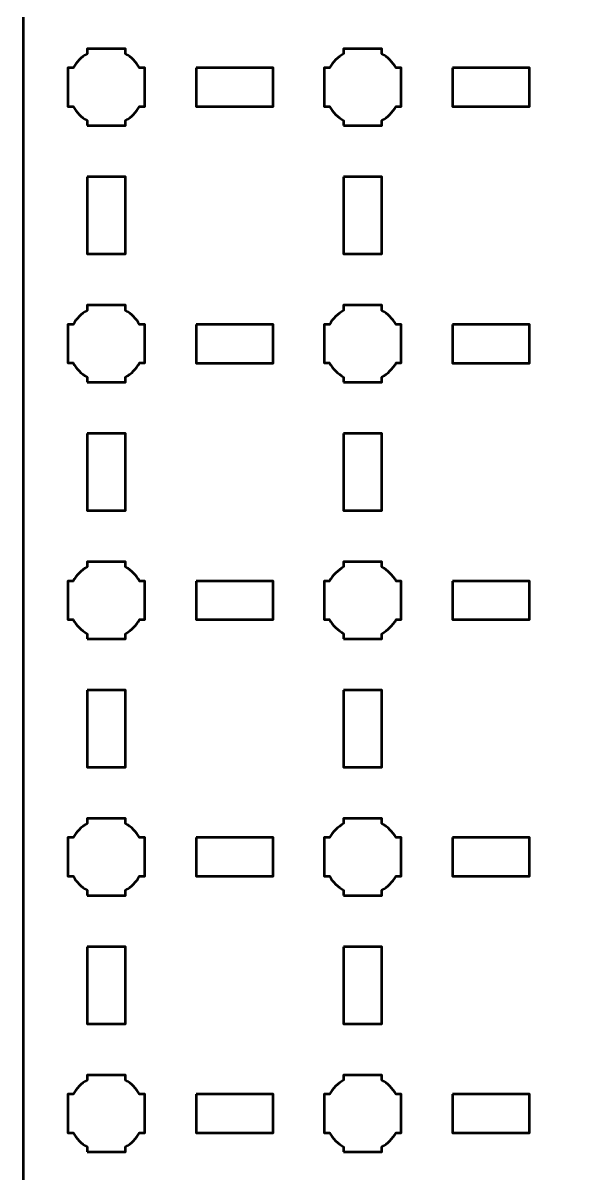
# Model space of a CAD drawing. Header units: centimetres. Extents: x -17.7 to 17.7, y -17.7 to 17.7.
# Drawn here: x -17.65 to -13.39, y -9.47 to -0.5 of the extents above; entities that cross this region are included whole.
import ezdxf

# ---------------------------------------------------------------- set-up
doc = ezdxf.new("R2010")
doc.units = ezdxf.units.CM
doc.header["$MEASUREMENT"] = 0
doc.layers.add('Layer 1', color=7, linetype='Continuous')

msp = doc.modelspace()

# ---------------------------------------------------------------- linework, layer by layer
at = {"layer": 'Layer 1', "lineweight": 53}
for points, knots in [([(-17.14996, 17.65006), (-17.14996, 17.65006), (17.14996, 17.65006), (17.14996, 17.65006), (17.14996, 17.65006), (17.42692, 17.65006), (17.65006, 17.42696), (17.65006, 17.14996), (17.65006, 17.14996), (17.65006, 17.14996), (17.65006, -17.14995), (17.65006, -17.14995), (17.65006, -17.14995), (17.65006, -17.42692), (17.42692, -17.65005), (17.14996, -17.65005), (17.14996, -17.65005), (17.14996, -17.65005), (-17.14996, -17.65005), (-17.14996, -17.65005), (-17.14996, -17.65005), (-17.42696, -17.65005), (-17.65005, -17.42692), (-17.65005, -17.14995), (-17.65005, -17.14995), (-17.65005, -17.14995), (-17.65005, 17.14996), (-17.65005, 17.14996), (-17.65005, 17.14996), (-17.65005, 17.42696), (-17.42696, 17.65006), (-17.14996, 17.65006)], [0, 0, 0, 0, 0.125, 0.125, 0.125, 0.125, 0.25, 0.25, 0.25, 0.25, 0.375, 0.375, 0.375, 0.375, 0.5, 0.5, 0.5, 0.5, 0.625, 0.625, 0.625, 0.625, 0.75, 0.75, 0.75, 0.75, 0.875, 0.875, 0.875, 0.875, 1, 1, 1, 1]), ([(-17.14996, -1.29989), (-17.14996, -1.29989), (-17.14996, -1.25978), (-17.14996, -1.25978), (-17.14996, -1.25978), (-17.19557, -1.23346), (-17.23349, -1.19543), (-17.25981, -1.14996), (-17.25981, -1.14996), (-17.25981, -1.14996), (-17.30003, -1.14996), (-17.30003, -1.14996), (-17.30003, -1.14996), (-17.30003, -1.14996), (-17.30003, -0.99989), (-17.30003, -0.99989), (-17.30003, -0.99989), (-17.30003, -0.99989), (-17.30003, -0.84996), (-17.30003, -0.84996), (-17.30003, -0.84996), (-17.30003, -0.84996), (-17.25981, -0.84996), (-17.25981, -0.84996), (-17.25981, -0.84996), (-17.23349, -0.80434), (-17.19557, -0.76646), (-17.14996, -0.74014), (-17.14996, -0.74014), (-17.14996, -0.74014), (-17.14996, -0.69989), (-17.14996, -0.69989), (-17.14996, -0.69989), (-17.14996, -0.69989), (-17.00003, -0.69989), (-17.00003, -0.69989), (-17.00003, -0.69989), (-17.00003, -0.69989), (-16.84995, -0.69989), (-16.84995, -0.69989), (-16.84995, -0.69989), (-16.84995, -0.69989), (-16.84995, -0.74014), (-16.84995, -0.74014), (-16.84995, -0.74014), (-16.80448, -0.76646), (-16.76645, -0.80434), (-16.74013, -0.84996), (-16.74013, -0.84996), (-16.74013, -0.84996), (-16.70002, -0.84996), (-16.70002, -0.84996), (-16.70002, -0.84996), (-16.70002, -0.84996), (-16.70002, -0.99989), (-16.70002, -0.99989), (-16.70002, -0.99989), (-16.70002, -0.99989), (-16.70002, -1.14996), (-16.70002, -1.14996), (-16.70002, -1.14996), (-16.70002, -1.14996), (-16.74013, -1.14996), (-16.74013, -1.14996), (-16.74013, -1.14996), (-16.76645, -1.19543), (-16.80448, -1.23346), (-16.84995, -1.25978), (-16.84995, -1.25978), (-16.84995, -1.25978), (-16.84995, -1.29989), (-16.84995, -1.29989), (-16.84995, -1.29989), (-16.84995, -1.29989), (-17.00003, -1.29989), (-17.00003, -1.29989), (-17.00003, -1.29989), (-17.00003, -1.29989), (-17.14996, -1.29989), (-17.14996, -1.29989)], [0, 0, 0, 0, 0.05, 0.05, 0.05, 0.05, 0.1, 0.1, 0.1, 0.1, 0.15, 0.15, 0.15, 0.15, 0.2, 0.2, 0.2, 0.2, 0.25, 0.25, 0.25, 0.25, 0.3, 0.3, 0.3, 0.3, 0.35, 0.35, 0.35, 0.35, 0.4, 0.4, 0.4, 0.4, 0.45, 0.45, 0.45, 0.45, 0.5, 0.5, 0.5, 0.5, 0.55, 0.55, 0.55, 0.55, 0.6, 0.6, 0.6, 0.6, 0.65, 0.65, 0.65, 0.65, 0.7, 0.7, 0.7, 0.7, 0.75, 0.75, 0.75, 0.75, 0.8, 0.8, 0.8, 0.8, 0.85, 0.85, 0.85, 0.85, 0.9, 0.9, 0.9, 0.9, 0.95, 0.95, 0.95, 0.95, 1, 1, 1, 1]), ([(-15.15002, -1.29989), (-15.15002, -1.29989), (-15.15002, -1.25978), (-15.15002, -1.25978), (-15.15002, -1.25978), (-15.1955, -1.23346), (-15.23353, -1.19543), (-15.25984, -1.14996), (-15.25984, -1.14996), (-15.25984, -1.14996), (-15.29995, -1.14996), (-15.29995, -1.14996), (-15.29995, -1.14996), (-15.29995, -1.14996), (-15.29995, -0.99989), (-15.29995, -0.99989), (-15.29995, -0.99989), (-15.29995, -0.99989), (-15.29995, -0.84996), (-15.29995, -0.84996), (-15.29995, -0.84996), (-15.29995, -0.84996), (-15.25984, -0.84996), (-15.25984, -0.84996), (-15.25984, -0.84996), (-15.23353, -0.80434), (-15.1955, -0.76646), (-15.15002, -0.74014), (-15.15002, -0.74014), (-15.15002, -0.74014), (-15.15002, -0.69989), (-15.15002, -0.69989), (-15.15002, -0.69989), (-15.15002, -0.69989), (-14.99995, -0.69989), (-14.99995, -0.69989), (-14.99995, -0.69989), (-14.99995, -0.69989), (-14.85002, -0.69989), (-14.85002, -0.69989), (-14.85002, -0.69989), (-14.85002, -0.69989), (-14.85002, -0.74014), (-14.85002, -0.74014), (-14.85002, -0.74014), (-14.80455, -0.76646), (-14.76652, -0.80434), (-14.7402, -0.84996), (-14.7402, -0.84996), (-14.7402, -0.84996), (-14.69995, -0.84996), (-14.69995, -0.84996), (-14.69995, -0.84996), (-14.69995, -0.84996), (-14.69995, -0.99989), (-14.69995, -0.99989), (-14.69995, -0.99989), (-14.69995, -0.99989), (-14.69995, -1.14996), (-14.69995, -1.14996), (-14.69995, -1.14996), (-14.69995, -1.14996), (-14.7402, -1.14996), (-14.7402, -1.14996), (-14.7402, -1.14996), (-14.76652, -1.19543), (-14.80455, -1.23346), (-14.85002, -1.25978), (-14.85002, -1.25978), (-14.85002, -1.25978), (-14.85002, -1.29989), (-14.85002, -1.29989), (-14.85002, -1.29989), (-14.85002, -1.29989), (-14.99995, -1.29989), (-14.99995, -1.29989), (-14.99995, -1.29989), (-14.99995, -1.29989), (-15.15002, -1.29989), (-15.15002, -1.29989)], [0, 0, 0, 0, 0.05, 0.05, 0.05, 0.05, 0.1, 0.1, 0.1, 0.1, 0.15, 0.15, 0.15, 0.15, 0.2, 0.2, 0.2, 0.2, 0.25, 0.25, 0.25, 0.25, 0.3, 0.3, 0.3, 0.3, 0.35, 0.35, 0.35, 0.35, 0.4, 0.4, 0.4, 0.4, 0.45, 0.45, 0.45, 0.45, 0.5, 0.5, 0.5, 0.5, 0.55, 0.55, 0.55, 0.55, 0.6, 0.6, 0.6, 0.6, 0.65, 0.65, 0.65, 0.65, 0.7, 0.7, 0.7, 0.7, 0.75, 0.75, 0.75, 0.75, 0.8, 0.8, 0.8, 0.8, 0.85, 0.85, 0.85, 0.85, 0.9, 0.9, 0.9, 0.9, 0.95, 0.95, 0.95, 0.95, 1, 1, 1, 1]), ([(-16.30001, -0.84996), (-16.30001, -0.84996), (-15.7, -0.84996), (-15.7, -0.84996), (-15.7, -0.84996), (-15.7, -0.84996), (-15.7, -1.14996), (-15.7, -1.14996), (-15.7, -1.14996), (-15.7, -1.14996), (-16.30001, -1.14996), (-16.30001, -1.14996), (-16.30001, -1.14996), (-16.30001, -1.14996), (-16.30001, -0.84996), (-16.30001, -0.84996)], [0, 0, 0, 0, 0.25, 0.25, 0.25, 0.25, 0.5, 0.5, 0.5, 0.5, 0.75, 0.75, 0.75, 0.75, 1, 1, 1, 1]), ([(-14.30004, -0.84996), (-14.30004, -0.84996), (-13.70004, -0.84996), (-13.70004, -0.84996), (-13.70004, -0.84996), (-13.70004, -0.84996), (-13.70004, -1.14996), (-13.70004, -1.14996), (-13.70004, -1.14996), (-13.70004, -1.14996), (-14.30004, -1.14996), (-14.30004, -1.14996), (-14.30004, -1.14996), (-14.30004, -1.14996), (-14.30004, -0.84996), (-14.30004, -0.84996)], [0, 0, 0, 0, 0.25, 0.25, 0.25, 0.25, 0.5, 0.5, 0.5, 0.5, 0.75, 0.75, 0.75, 0.75, 1, 1, 1, 1]), ([(-17.14996, -1.69994), (-17.14996, -1.69994), (-16.84995, -1.69994), (-16.84995, -1.69994), (-16.84995, -1.69994), (-16.84995, -1.69994), (-16.84995, -2.29995), (-16.84995, -2.29995), (-16.84995, -2.29995), (-16.84995, -2.29995), (-17.14996, -2.29995), (-17.14996, -2.29995), (-17.14996, -2.29995), (-17.14996, -2.29995), (-17.14996, -1.69994), (-17.14996, -1.69994)], [0, 0, 0, 0, 0.25, 0.25, 0.25, 0.25, 0.5, 0.5, 0.5, 0.5, 0.75, 0.75, 0.75, 0.75, 1, 1, 1, 1]), ([(-15.15002, -1.69994), (-15.15002, -1.69994), (-14.85002, -1.69994), (-14.85002, -1.69994), (-14.85002, -1.69994), (-14.85002, -1.69994), (-14.85002, -2.29995), (-14.85002, -2.29995), (-14.85002, -2.29995), (-14.85002, -2.29995), (-15.15002, -2.29995), (-15.15002, -2.29995), (-15.15002, -2.29995), (-15.15002, -2.29995), (-15.15002, -1.69994), (-15.15002, -1.69994)], [0, 0, 0, 0, 0.25, 0.25, 0.25, 0.25, 0.5, 0.5, 0.5, 0.5, 0.75, 0.75, 0.75, 0.75, 1, 1, 1, 1]), ([(-17.14996, -3.29996), (-17.14996, -3.29996), (-17.14996, -3.25975), (-17.14996, -3.25975), (-17.14996, -3.25975), (-17.19557, -3.23343), (-17.23349, -3.19551), (-17.25981, -3.14989), (-17.25981, -3.14989), (-17.25981, -3.14989), (-17.30003, -3.14989), (-17.30003, -3.14989), (-17.30003, -3.14989), (-17.30003, -3.14989), (-17.30003, -2.99996), (-17.30003, -2.99996), (-17.30003, -2.99996), (-17.30003, -2.99996), (-17.30003, -2.84989), (-17.30003, -2.84989), (-17.30003, -2.84989), (-17.30003, -2.84989), (-17.25981, -2.84989), (-17.25981, -2.84989), (-17.25981, -2.84989), (-17.23349, -2.80442), (-17.19557, -2.76639), (-17.14996, -2.74007), (-17.14996, -2.74007), (-17.14996, -2.74007), (-17.14996, -2.69996), (-17.14996, -2.69996), (-17.14996, -2.69996), (-17.14996, -2.69996), (-17.00003, -2.69996), (-17.00003, -2.69996), (-17.00003, -2.69996), (-17.00003, -2.69996), (-16.84995, -2.69996), (-16.84995, -2.69996), (-16.84995, -2.69996), (-16.84995, -2.69996), (-16.84995, -2.74007), (-16.84995, -2.74007), (-16.84995, -2.74007), (-16.80448, -2.76639), (-16.76645, -2.80442), (-16.74013, -2.84989), (-16.74013, -2.84989), (-16.74013, -2.84989), (-16.70002, -2.84989), (-16.70002, -2.84989), (-16.70002, -2.84989), (-16.70002, -2.84989), (-16.70002, -2.99996), (-16.70002, -2.99996), (-16.70002, -2.99996), (-16.70002, -2.99996), (-16.70002, -3.14989), (-16.70002, -3.14989), (-16.70002, -3.14989), (-16.70002, -3.14989), (-16.74013, -3.14989), (-16.74013, -3.14989), (-16.74013, -3.14989), (-16.76645, -3.19551), (-16.80448, -3.23343), (-16.84995, -3.25975), (-16.84995, -3.25975), (-16.84995, -3.25975), (-16.84995, -3.29996), (-16.84995, -3.29996), (-16.84995, -3.29996), (-16.84995, -3.29996), (-17.00003, -3.29996), (-17.00003, -3.29996), (-17.00003, -3.29996), (-17.00003, -3.29996), (-17.14996, -3.29996), (-17.14996, -3.29996)], [0, 0, 0, 0, 0.05, 0.05, 0.05, 0.05, 0.1, 0.1, 0.1, 0.1, 0.15, 0.15, 0.15, 0.15, 0.2, 0.2, 0.2, 0.2, 0.25, 0.25, 0.25, 0.25, 0.3, 0.3, 0.3, 0.3, 0.35, 0.35, 0.35, 0.35, 0.4, 0.4, 0.4, 0.4, 0.45, 0.45, 0.45, 0.45, 0.5, 0.5, 0.5, 0.5, 0.55, 0.55, 0.55, 0.55, 0.6, 0.6, 0.6, 0.6, 0.65, 0.65, 0.65, 0.65, 0.7, 0.7, 0.7, 0.7, 0.75, 0.75, 0.75, 0.75, 0.8, 0.8, 0.8, 0.8, 0.85, 0.85, 0.85, 0.85, 0.9, 0.9, 0.9, 0.9, 0.95, 0.95, 0.95, 0.95, 1, 1, 1, 1]), ([(-15.15002, -3.29996), (-15.15002, -3.29996), (-15.15002, -3.25975), (-15.15002, -3.25975), (-15.15002, -3.25975), (-15.1955, -3.23343), (-15.23353, -3.19551), (-15.25984, -3.14989), (-15.25984, -3.14989), (-15.25984, -3.14989), (-15.29995, -3.14989), (-15.29995, -3.14989), (-15.29995, -3.14989), (-15.29995, -3.14989), (-15.29995, -2.99996), (-15.29995, -2.99996), (-15.29995, -2.99996), (-15.29995, -2.99996), (-15.29995, -2.84989), (-15.29995, -2.84989), (-15.29995, -2.84989), (-15.29995, -2.84989), (-15.25984, -2.84989), (-15.25984, -2.84989), (-15.25984, -2.84989), (-15.23353, -2.80442), (-15.1955, -2.76639), (-15.15002, -2.74007), (-15.15002, -2.74007), (-15.15002, -2.74007), (-15.15002, -2.69996), (-15.15002, -2.69996), (-15.15002, -2.69996), (-15.15002, -2.69996), (-14.99995, -2.69996), (-14.99995, -2.69996), (-14.99995, -2.69996), (-14.99995, -2.69996), (-14.85002, -2.69996), (-14.85002, -2.69996), (-14.85002, -2.69996), (-14.85002, -2.69996), (-14.85002, -2.74007), (-14.85002, -2.74007), (-14.85002, -2.74007), (-14.80455, -2.76639), (-14.76652, -2.80442), (-14.7402, -2.84989), (-14.7402, -2.84989), (-14.7402, -2.84989), (-14.69995, -2.84989), (-14.69995, -2.84989), (-14.69995, -2.84989), (-14.69995, -2.84989), (-14.69995, -2.99996), (-14.69995, -2.99996), (-14.69995, -2.99996), (-14.69995, -2.99996), (-14.69995, -3.14989), (-14.69995, -3.14989), (-14.69995, -3.14989), (-14.69995, -3.14989), (-14.7402, -3.14989), (-14.7402, -3.14989), (-14.7402, -3.14989), (-14.76652, -3.19551), (-14.80455, -3.23343), (-14.85002, -3.25975), (-14.85002, -3.25975), (-14.85002, -3.25975), (-14.85002, -3.29996), (-14.85002, -3.29996), (-14.85002, -3.29996), (-14.85002, -3.29996), (-14.99995, -3.29996), (-14.99995, -3.29996), (-14.99995, -3.29996), (-14.99995, -3.29996), (-15.15002, -3.29996), (-15.15002, -3.29996)], [0, 0, 0, 0, 0.05, 0.05, 0.05, 0.05, 0.1, 0.1, 0.1, 0.1, 0.15, 0.15, 0.15, 0.15, 0.2, 0.2, 0.2, 0.2, 0.25, 0.25, 0.25, 0.25, 0.3, 0.3, 0.3, 0.3, 0.35, 0.35, 0.35, 0.35, 0.4, 0.4, 0.4, 0.4, 0.45, 0.45, 0.45, 0.45, 0.5, 0.5, 0.5, 0.5, 0.55, 0.55, 0.55, 0.55, 0.6, 0.6, 0.6, 0.6, 0.65, 0.65, 0.65, 0.65, 0.7, 0.7, 0.7, 0.7, 0.75, 0.75, 0.75, 0.75, 0.8, 0.8, 0.8, 0.8, 0.85, 0.85, 0.85, 0.85, 0.9, 0.9, 0.9, 0.9, 0.95, 0.95, 0.95, 0.95, 1, 1, 1, 1]), ([(-16.30001, -2.85003), (-16.30001, -2.85003), (-15.7, -2.85003), (-15.7, -2.85003), (-15.7, -2.85003), (-15.7, -2.85003), (-15.7, -3.15003), (-15.7, -3.15003), (-15.7, -3.15003), (-15.7, -3.15003), (-16.30001, -3.15003), (-16.30001, -3.15003), (-16.30001, -3.15003), (-16.30001, -3.15003), (-16.30001, -2.85003), (-16.30001, -2.85003)], [0, 0, 0, 0, 0.25, 0.25, 0.25, 0.25, 0.5, 0.5, 0.5, 0.5, 0.75, 0.75, 0.75, 0.75, 1, 1, 1, 1]), ([(-14.30004, -2.85003), (-14.30004, -2.85003), (-13.70004, -2.85003), (-13.70004, -2.85003), (-13.70004, -2.85003), (-13.70004, -2.85003), (-13.70004, -3.15003), (-13.70004, -3.15003), (-13.70004, -3.15003), (-13.70004, -3.15003), (-14.30004, -3.15003), (-14.30004, -3.15003), (-14.30004, -3.15003), (-14.30004, -3.15003), (-14.30004, -2.85003), (-14.30004, -2.85003)], [0, 0, 0, 0, 0.25, 0.25, 0.25, 0.25, 0.5, 0.5, 0.5, 0.5, 0.75, 0.75, 0.75, 0.75, 1, 1, 1, 1]), ([(-17.14996, -3.70001), (-17.14996, -3.70001), (-16.84995, -3.70001), (-16.84995, -3.70001), (-16.84995, -3.70001), (-16.84995, -3.70001), (-16.84995, -4.30002), (-16.84995, -4.30002), (-16.84995, -4.30002), (-16.84995, -4.30002), (-17.14996, -4.30002), (-17.14996, -4.30002), (-17.14996, -4.30002), (-17.14996, -4.30002), (-17.14996, -3.70001), (-17.14996, -3.70001)], [0, 0, 0, 0, 0.25, 0.25, 0.25, 0.25, 0.5, 0.5, 0.5, 0.5, 0.75, 0.75, 0.75, 0.75, 1, 1, 1, 1]), ([(-15.15002, -3.70001), (-15.15002, -3.70001), (-14.85002, -3.70001), (-14.85002, -3.70001), (-14.85002, -3.70001), (-14.85002, -3.70001), (-14.85002, -4.30002), (-14.85002, -4.30002), (-14.85002, -4.30002), (-14.85002, -4.30002), (-15.15002, -4.30002), (-15.15002, -4.30002), (-15.15002, -4.30002), (-15.15002, -4.30002), (-15.15002, -3.70001), (-15.15002, -3.70001)], [0, 0, 0, 0, 0.25, 0.25, 0.25, 0.25, 0.5, 0.5, 0.5, 0.5, 0.75, 0.75, 0.75, 0.75, 1, 1, 1, 1]), ([(-17.14996, -5.29993), (-17.14996, -5.29993), (-17.14996, -5.25982), (-17.14996, -5.25982), (-17.14996, -5.25982), (-17.19557, -5.2335), (-17.23349, -5.19547), (-17.25981, -5.15), (-17.25981, -5.15), (-17.25981, -5.15), (-17.30003, -5.15), (-17.30003, -5.15), (-17.30003, -5.15), (-17.30003, -5.15), (-17.30003, -4.99993), (-17.30003, -4.99993), (-17.30003, -4.99993), (-17.30003, -4.99993), (-17.30003, -4.85), (-17.30003, -4.85), (-17.30003, -4.85), (-17.30003, -4.85), (-17.25981, -4.85), (-17.25981, -4.85), (-17.25981, -4.85), (-17.23349, -4.80439), (-17.19557, -4.7665), (-17.14996, -4.74004), (-17.14996, -4.74004), (-17.14996, -4.74004), (-17.14996, -4.69993), (-17.14996, -4.69993), (-17.14996, -4.69993), (-17.14996, -4.69993), (-17.00003, -4.69993), (-17.00003, -4.69993), (-17.00003, -4.69993), (-17.00003, -4.69993), (-16.84995, -4.69993), (-16.84995, -4.69993), (-16.84995, -4.69993), (-16.84995, -4.69993), (-16.84995, -4.74004), (-16.84995, -4.74004), (-16.84995, -4.74004), (-16.80448, -4.7665), (-16.76645, -4.80439), (-16.74013, -4.85), (-16.74013, -4.85), (-16.74013, -4.85), (-16.70002, -4.85), (-16.70002, -4.85), (-16.70002, -4.85), (-16.70002, -4.85), (-16.70002, -4.99993), (-16.70002, -4.99993), (-16.70002, -4.99993), (-16.70002, -4.99993), (-16.70002, -5.15), (-16.70002, -5.15), (-16.70002, -5.15), (-16.70002, -5.15), (-16.74013, -5.15), (-16.74013, -5.15), (-16.74013, -5.15), (-16.76645, -5.19547), (-16.80448, -5.2335), (-16.84995, -5.25982), (-16.84995, -5.25982), (-16.84995, -5.25982), (-16.84995, -5.29993), (-16.84995, -5.29993), (-16.84995, -5.29993), (-16.84995, -5.29993), (-17.00003, -5.29993), (-17.00003, -5.29993), (-17.00003, -5.29993), (-17.00003, -5.29993), (-17.14996, -5.29993), (-17.14996, -5.29993)], [0, 0, 0, 0, 0.05, 0.05, 0.05, 0.05, 0.1, 0.1, 0.1, 0.1, 0.15, 0.15, 0.15, 0.15, 0.2, 0.2, 0.2, 0.2, 0.25, 0.25, 0.25, 0.25, 0.3, 0.3, 0.3, 0.3, 0.35, 0.35, 0.35, 0.35, 0.4, 0.4, 0.4, 0.4, 0.45, 0.45, 0.45, 0.45, 0.5, 0.5, 0.5, 0.5, 0.55, 0.55, 0.55, 0.55, 0.6, 0.6, 0.6, 0.6, 0.65, 0.65, 0.65, 0.65, 0.7, 0.7, 0.7, 0.7, 0.75, 0.75, 0.75, 0.75, 0.8, 0.8, 0.8, 0.8, 0.85, 0.85, 0.85, 0.85, 0.9, 0.9, 0.9, 0.9, 0.95, 0.95, 0.95, 0.95, 1, 1, 1, 1]), ([(-15.15002, -5.29993), (-15.15002, -5.29993), (-15.15002, -5.25982), (-15.15002, -5.25982), (-15.15002, -5.25982), (-15.1955, -5.2335), (-15.23353, -5.19547), (-15.25984, -5.15), (-15.25984, -5.15), (-15.25984, -5.15), (-15.29995, -5.15), (-15.29995, -5.15), (-15.29995, -5.15), (-15.29995, -5.15), (-15.29995, -4.99993), (-15.29995, -4.99993), (-15.29995, -4.99993), (-15.29995, -4.99993), (-15.29995, -4.85), (-15.29995, -4.85), (-15.29995, -4.85), (-15.29995, -4.85), (-15.25984, -4.85), (-15.25984, -4.85), (-15.25984, -4.85), (-15.23353, -4.80439), (-15.1955, -4.7665), (-15.15002, -4.74004), (-15.15002, -4.74004), (-15.15002, -4.74004), (-15.15002, -4.69993), (-15.15002, -4.69993), (-15.15002, -4.69993), (-15.15002, -4.69993), (-14.99995, -4.69993), (-14.99995, -4.69993), (-14.99995, -4.69993), (-14.99995, -4.69993), (-14.85002, -4.69993), (-14.85002, -4.69993), (-14.85002, -4.69993), (-14.85002, -4.69993), (-14.85002, -4.74004), (-14.85002, -4.74004), (-14.85002, -4.74004), (-14.80455, -4.7665), (-14.76652, -4.80439), (-14.7402, -4.85), (-14.7402, -4.85), (-14.7402, -4.85), (-14.69995, -4.85), (-14.69995, -4.85), (-14.69995, -4.85), (-14.69995, -4.85), (-14.69995, -4.99993), (-14.69995, -4.99993), (-14.69995, -4.99993), (-14.69995, -4.99993), (-14.69995, -5.15), (-14.69995, -5.15), (-14.69995, -5.15), (-14.69995, -5.15), (-14.7402, -5.15), (-14.7402, -5.15), (-14.7402, -5.15), (-14.76652, -5.19547), (-14.80455, -5.2335), (-14.85002, -5.25982), (-14.85002, -5.25982), (-14.85002, -5.25982), (-14.85002, -5.29993), (-14.85002, -5.29993), (-14.85002, -5.29993), (-14.85002, -5.29993), (-14.99995, -5.29993), (-14.99995, -5.29993), (-14.99995, -5.29993), (-14.99995, -5.29993), (-15.15002, -5.29993), (-15.15002, -5.29993)], [0, 0, 0, 0, 0.05, 0.05, 0.05, 0.05, 0.1, 0.1, 0.1, 0.1, 0.15, 0.15, 0.15, 0.15, 0.2, 0.2, 0.2, 0.2, 0.25, 0.25, 0.25, 0.25, 0.3, 0.3, 0.3, 0.3, 0.35, 0.35, 0.35, 0.35, 0.4, 0.4, 0.4, 0.4, 0.45, 0.45, 0.45, 0.45, 0.5, 0.5, 0.5, 0.5, 0.55, 0.55, 0.55, 0.55, 0.6, 0.6, 0.6, 0.6, 0.65, 0.65, 0.65, 0.65, 0.7, 0.7, 0.7, 0.7, 0.75, 0.75, 0.75, 0.75, 0.8, 0.8, 0.8, 0.8, 0.85, 0.85, 0.85, 0.85, 0.9, 0.9, 0.9, 0.9, 0.95, 0.95, 0.95, 0.95, 1, 1, 1, 1]), ([(-16.30001, -4.85), (-16.30001, -4.85), (-15.7, -4.85), (-15.7, -4.85), (-15.7, -4.85), (-15.7, -4.85), (-15.7, -5.15), (-15.7, -5.15), (-15.7, -5.15), (-15.7, -5.15), (-16.30001, -5.15), (-16.30001, -5.15), (-16.30001, -5.15), (-16.30001, -5.15), (-16.30001, -4.85), (-16.30001, -4.85)], [0, 0, 0, 0, 0.25, 0.25, 0.25, 0.25, 0.5, 0.5, 0.5, 0.5, 0.75, 0.75, 0.75, 0.75, 1, 1, 1, 1]), ([(-14.30004, -4.85), (-14.30004, -4.85), (-13.70004, -4.85), (-13.70004, -4.85), (-13.70004, -4.85), (-13.70004, -4.85), (-13.70004, -5.15), (-13.70004, -5.15), (-13.70004, -5.15), (-13.70004, -5.15), (-14.30004, -5.15), (-14.30004, -5.15), (-14.30004, -5.15), (-14.30004, -5.15), (-14.30004, -4.85), (-14.30004, -4.85)], [0, 0, 0, 0, 0.25, 0.25, 0.25, 0.25, 0.5, 0.5, 0.5, 0.5, 0.75, 0.75, 0.75, 0.75, 1, 1, 1, 1]), ([(-17.14996, -5.69998), (-17.14996, -5.69998), (-16.84995, -5.69998), (-16.84995, -5.69998), (-16.84995, -5.69998), (-16.84995, -5.69998), (-16.84995, -6.29999), (-16.84995, -6.29999), (-16.84995, -6.29999), (-16.84995, -6.29999), (-17.14996, -6.29999), (-17.14996, -6.29999), (-17.14996, -6.29999), (-17.14996, -6.29999), (-17.14996, -5.69998), (-17.14996, -5.69998)], [0, 0, 0, 0, 0.25, 0.25, 0.25, 0.25, 0.5, 0.5, 0.5, 0.5, 0.75, 0.75, 0.75, 0.75, 1, 1, 1, 1]), ([(-15.15002, -5.69998), (-15.15002, -5.69998), (-14.85002, -5.69998), (-14.85002, -5.69998), (-14.85002, -5.69998), (-14.85002, -5.69998), (-14.85002, -6.29999), (-14.85002, -6.29999), (-14.85002, -6.29999), (-14.85002, -6.29999), (-15.15002, -6.29999), (-15.15002, -6.29999), (-15.15002, -6.29999), (-15.15002, -6.29999), (-15.15002, -5.69998), (-15.15002, -5.69998)], [0, 0, 0, 0, 0.25, 0.25, 0.25, 0.25, 0.5, 0.5, 0.5, 0.5, 0.75, 0.75, 0.75, 0.75, 1, 1, 1, 1]), ([(-17.14996, -7.29986), (-17.14996, -7.29986), (-17.14996, -7.25975), (-17.14996, -7.25975), (-17.14996, -7.25975), (-17.19557, -7.23344), (-17.23349, -7.19541), (-17.25981, -7.14993), (-17.25981, -7.14993), (-17.25981, -7.14993), (-17.30003, -7.14993), (-17.30003, -7.14993), (-17.30003, -7.14993), (-17.30003, -7.14993), (-17.30003, -6.99986), (-17.30003, -6.99986), (-17.30003, -6.99986), (-17.30003, -6.99986), (-17.30003, -6.84993), (-17.30003, -6.84993), (-17.30003, -6.84993), (-17.30003, -6.84993), (-17.25981, -6.84993), (-17.25981, -6.84993), (-17.25981, -6.84993), (-17.23349, -6.80446), (-17.19557, -6.76643), (-17.14996, -6.74011), (-17.14996, -6.74011), (-17.14996, -6.74011), (-17.14996, -6.69986), (-17.14996, -6.69986), (-17.14996, -6.69986), (-17.14996, -6.69986), (-17.00003, -6.69986), (-17.00003, -6.69986), (-17.00003, -6.69986), (-17.00003, -6.69986), (-16.84995, -6.69986), (-16.84995, -6.69986), (-16.84995, -6.69986), (-16.84995, -6.69986), (-16.84995, -6.74011), (-16.84995, -6.74011), (-16.84995, -6.74011), (-16.80448, -6.76643), (-16.76645, -6.80446), (-16.74013, -6.84993), (-16.74013, -6.84993), (-16.74013, -6.84993), (-16.70002, -6.84993), (-16.70002, -6.84993), (-16.70002, -6.84993), (-16.70002, -6.84993), (-16.70002, -6.99986), (-16.70002, -6.99986), (-16.70002, -6.99986), (-16.70002, -6.99986), (-16.70002, -7.14993), (-16.70002, -7.14993), (-16.70002, -7.14993), (-16.70002, -7.14993), (-16.74013, -7.14993), (-16.74013, -7.14993), (-16.74013, -7.14993), (-16.76645, -7.19541), (-16.80448, -7.23344), (-16.84995, -7.25975), (-16.84995, -7.25975), (-16.84995, -7.25975), (-16.84995, -7.29986), (-16.84995, -7.29986), (-16.84995, -7.29986), (-16.84995, -7.29986), (-17.00003, -7.29986), (-17.00003, -7.29986), (-17.00003, -7.29986), (-17.00003, -7.29986), (-17.14996, -7.29986), (-17.14996, -7.29986)], [0, 0, 0, 0, 0.05, 0.05, 0.05, 0.05, 0.1, 0.1, 0.1, 0.1, 0.15, 0.15, 0.15, 0.15, 0.2, 0.2, 0.2, 0.2, 0.25, 0.25, 0.25, 0.25, 0.3, 0.3, 0.3, 0.3, 0.35, 0.35, 0.35, 0.35, 0.4, 0.4, 0.4, 0.4, 0.45, 0.45, 0.45, 0.45, 0.5, 0.5, 0.5, 0.5, 0.55, 0.55, 0.55, 0.55, 0.6, 0.6, 0.6, 0.6, 0.65, 0.65, 0.65, 0.65, 0.7, 0.7, 0.7, 0.7, 0.75, 0.75, 0.75, 0.75, 0.8, 0.8, 0.8, 0.8, 0.85, 0.85, 0.85, 0.85, 0.9, 0.9, 0.9, 0.9, 0.95, 0.95, 0.95, 0.95, 1, 1, 1, 1]), ([(-15.15002, -7.29986), (-15.15002, -7.29986), (-15.15002, -7.25975), (-15.15002, -7.25975), (-15.15002, -7.25975), (-15.1955, -7.23344), (-15.23353, -7.19541), (-15.25984, -7.14993), (-15.25984, -7.14993), (-15.25984, -7.14993), (-15.29995, -7.14993), (-15.29995, -7.14993), (-15.29995, -7.14993), (-15.29995, -7.14993), (-15.29995, -6.99986), (-15.29995, -6.99986), (-15.29995, -6.99986), (-15.29995, -6.99986), (-15.29995, -6.84993), (-15.29995, -6.84993), (-15.29995, -6.84993), (-15.29995, -6.84993), (-15.25984, -6.84993), (-15.25984, -6.84993), (-15.25984, -6.84993), (-15.23353, -6.80446), (-15.1955, -6.76643), (-15.15002, -6.74011), (-15.15002, -6.74011), (-15.15002, -6.74011), (-15.15002, -6.69986), (-15.15002, -6.69986), (-15.15002, -6.69986), (-15.15002, -6.69986), (-14.99995, -6.69986), (-14.99995, -6.69986), (-14.99995, -6.69986), (-14.99995, -6.69986), (-14.85002, -6.69986), (-14.85002, -6.69986), (-14.85002, -6.69986), (-14.85002, -6.69986), (-14.85002, -6.74011), (-14.85002, -6.74011), (-14.85002, -6.74011), (-14.80455, -6.76643), (-14.76652, -6.80446), (-14.7402, -6.84993), (-14.7402, -6.84993), (-14.7402, -6.84993), (-14.69995, -6.84993), (-14.69995, -6.84993), (-14.69995, -6.84993), (-14.69995, -6.84993), (-14.69995, -6.99986), (-14.69995, -6.99986), (-14.69995, -6.99986), (-14.69995, -6.99986), (-14.69995, -7.14993), (-14.69995, -7.14993), (-14.69995, -7.14993), (-14.69995, -7.14993), (-14.7402, -7.14993), (-14.7402, -7.14993), (-14.7402, -7.14993), (-14.76652, -7.19541), (-14.80455, -7.23344), (-14.85002, -7.25975), (-14.85002, -7.25975), (-14.85002, -7.25975), (-14.85002, -7.29986), (-14.85002, -7.29986), (-14.85002, -7.29986), (-14.85002, -7.29986), (-14.99995, -7.29986), (-14.99995, -7.29986), (-14.99995, -7.29986), (-14.99995, -7.29986), (-15.15002, -7.29986), (-15.15002, -7.29986)], [0, 0, 0, 0, 0.05, 0.05, 0.05, 0.05, 0.1, 0.1, 0.1, 0.1, 0.15, 0.15, 0.15, 0.15, 0.2, 0.2, 0.2, 0.2, 0.25, 0.25, 0.25, 0.25, 0.3, 0.3, 0.3, 0.3, 0.35, 0.35, 0.35, 0.35, 0.4, 0.4, 0.4, 0.4, 0.45, 0.45, 0.45, 0.45, 0.5, 0.5, 0.5, 0.5, 0.55, 0.55, 0.55, 0.55, 0.6, 0.6, 0.6, 0.6, 0.65, 0.65, 0.65, 0.65, 0.7, 0.7, 0.7, 0.7, 0.75, 0.75, 0.75, 0.75, 0.8, 0.8, 0.8, 0.8, 0.85, 0.85, 0.85, 0.85, 0.9, 0.9, 0.9, 0.9, 0.95, 0.95, 0.95, 0.95, 1, 1, 1, 1]), ([(-16.30001, -6.84993), (-16.30001, -6.84993), (-15.7, -6.84993), (-15.7, -6.84993), (-15.7, -6.84993), (-15.7, -6.84993), (-15.7, -7.14993), (-15.7, -7.14993), (-15.7, -7.14993), (-15.7, -7.14993), (-16.30001, -7.14993), (-16.30001, -7.14993), (-16.30001, -7.14993), (-16.30001, -7.14993), (-16.30001, -6.84993), (-16.30001, -6.84993)], [0, 0, 0, 0, 0.25, 0.25, 0.25, 0.25, 0.5, 0.5, 0.5, 0.5, 0.75, 0.75, 0.75, 0.75, 1, 1, 1, 1]), ([(-14.30004, -6.84993), (-14.30004, -6.84993), (-13.70004, -6.84993), (-13.70004, -6.84993), (-13.70004, -6.84993), (-13.70004, -6.84993), (-13.70004, -7.14993), (-13.70004, -7.14993), (-13.70004, -7.14993), (-13.70004, -7.14993), (-14.30004, -7.14993), (-14.30004, -7.14993), (-14.30004, -7.14993), (-14.30004, -7.14993), (-14.30004, -6.84993), (-14.30004, -6.84993)], [0, 0, 0, 0, 0.25, 0.25, 0.25, 0.25, 0.5, 0.5, 0.5, 0.5, 0.75, 0.75, 0.75, 0.75, 1, 1, 1, 1]), ([(-17.14996, -7.70006), (-17.14996, -7.70006), (-16.84995, -7.70006), (-16.84995, -7.70006), (-16.84995, -7.70006), (-16.84995, -7.70006), (-16.84995, -8.30006), (-16.84995, -8.30006), (-16.84995, -8.30006), (-16.84995, -8.30006), (-17.14996, -8.30006), (-17.14996, -8.30006), (-17.14996, -8.30006), (-17.14996, -8.30006), (-17.14996, -7.70006), (-17.14996, -7.70006)], [0, 0, 0, 0, 0.25, 0.25, 0.25, 0.25, 0.5, 0.5, 0.5, 0.5, 0.75, 0.75, 0.75, 0.75, 1, 1, 1, 1]), ([(-15.15002, -7.70006), (-15.15002, -7.70006), (-14.85002, -7.70006), (-14.85002, -7.70006), (-14.85002, -7.70006), (-14.85002, -7.70006), (-14.85002, -8.30006), (-14.85002, -8.30006), (-14.85002, -8.30006), (-14.85002, -8.30006), (-15.15002, -8.30006), (-15.15002, -8.30006), (-15.15002, -8.30006), (-15.15002, -8.30006), (-15.15002, -7.70006), (-15.15002, -7.70006)], [0, 0, 0, 0, 0.25, 0.25, 0.25, 0.25, 0.5, 0.5, 0.5, 0.5, 0.75, 0.75, 0.75, 0.75, 1, 1, 1, 1]), ([(-17.14996, -9.29994), (-17.14996, -9.29994), (-17.14996, -9.25972), (-17.14996, -9.25972), (-17.14996, -9.25972), (-17.19557, -9.2334), (-17.23349, -9.19548), (-17.25981, -9.14987), (-17.25981, -9.14987), (-17.25981, -9.14987), (-17.30003, -9.14987), (-17.30003, -9.14987), (-17.30003, -9.14987), (-17.30003, -9.14987), (-17.30003, -8.99994), (-17.30003, -8.99994), (-17.30003, -8.99994), (-17.30003, -8.99994), (-17.30003, -8.8499), (-17.30003, -8.8499), (-17.30003, -8.8499), (-17.30003, -8.8499), (-17.25981, -8.8499), (-17.25981, -8.8499), (-17.25981, -8.8499), (-17.23349, -8.80443), (-17.19557, -8.76636), (-17.14996, -8.74004), (-17.14996, -8.74004), (-17.14996, -8.74004), (-17.14996, -8.69997), (-17.14996, -8.69997), (-17.14996, -8.69997), (-17.14996, -8.69997), (-17.00003, -8.69997), (-17.00003, -8.69997), (-17.00003, -8.69997), (-17.00003, -8.69997), (-16.84995, -8.69997), (-16.84995, -8.69997), (-16.84995, -8.69997), (-16.84995, -8.69997), (-16.84995, -8.74004), (-16.84995, -8.74004), (-16.84995, -8.74004), (-16.80448, -8.76636), (-16.76645, -8.80443), (-16.74013, -8.8499), (-16.74013, -8.8499), (-16.74013, -8.8499), (-16.70002, -8.8499), (-16.70002, -8.8499), (-16.70002, -8.8499), (-16.70002, -8.8499), (-16.70002, -8.99994), (-16.70002, -8.99994), (-16.70002, -8.99994), (-16.70002, -8.99994), (-16.70002, -9.14987), (-16.70002, -9.14987), (-16.70002, -9.14987), (-16.70002, -9.14987), (-16.74013, -9.14987), (-16.74013, -9.14987), (-16.74013, -9.14987), (-16.76645, -9.19548), (-16.80448, -9.2334), (-16.84995, -9.25972), (-16.84995, -9.25972), (-16.84995, -9.25972), (-16.84995, -9.29994), (-16.84995, -9.29994), (-16.84995, -9.29994), (-16.84995, -9.29994), (-17.00003, -9.29994), (-17.00003, -9.29994), (-17.00003, -9.29994), (-17.00003, -9.29994), (-17.14996, -9.29994), (-17.14996, -9.29994)], [0, 0, 0, 0, 0.05, 0.05, 0.05, 0.05, 0.1, 0.1, 0.1, 0.1, 0.15, 0.15, 0.15, 0.15, 0.2, 0.2, 0.2, 0.2, 0.25, 0.25, 0.25, 0.25, 0.3, 0.3, 0.3, 0.3, 0.35, 0.35, 0.35, 0.35, 0.4, 0.4, 0.4, 0.4, 0.45, 0.45, 0.45, 0.45, 0.5, 0.5, 0.5, 0.5, 0.55, 0.55, 0.55, 0.55, 0.6, 0.6, 0.6, 0.6, 0.65, 0.65, 0.65, 0.65, 0.7, 0.7, 0.7, 0.7, 0.75, 0.75, 0.75, 0.75, 0.8, 0.8, 0.8, 0.8, 0.85, 0.85, 0.85, 0.85, 0.9, 0.9, 0.9, 0.9, 0.95, 0.95, 0.95, 0.95, 1, 1, 1, 1]), ([(-15.15002, -9.29994), (-15.15002, -9.29994), (-15.15002, -9.25972), (-15.15002, -9.25972), (-15.15002, -9.25972), (-15.1955, -9.2334), (-15.23353, -9.19548), (-15.25984, -9.14987), (-15.25984, -9.14987), (-15.25984, -9.14987), (-15.29995, -9.14987), (-15.29995, -9.14987), (-15.29995, -9.14987), (-15.29995, -9.14987), (-15.29995, -8.99994), (-15.29995, -8.99994), (-15.29995, -8.99994), (-15.29995, -8.99994), (-15.29995, -8.8499), (-15.29995, -8.8499), (-15.29995, -8.8499), (-15.29995, -8.8499), (-15.25984, -8.8499), (-15.25984, -8.8499), (-15.25984, -8.8499), (-15.23353, -8.80443), (-15.1955, -8.76636), (-15.15002, -8.74004), (-15.15002, -8.74004), (-15.15002, -8.74004), (-15.15002, -8.69997), (-15.15002, -8.69997), (-15.15002, -8.69997), (-15.15002, -8.69997), (-14.99995, -8.69997), (-14.99995, -8.69997), (-14.99995, -8.69997), (-14.99995, -8.69997), (-14.85002, -8.69997), (-14.85002, -8.69997), (-14.85002, -8.69997), (-14.85002, -8.69997), (-14.85002, -8.74004), (-14.85002, -8.74004), (-14.85002, -8.74004), (-14.80455, -8.76636), (-14.76652, -8.80443), (-14.7402, -8.8499), (-14.7402, -8.8499), (-14.7402, -8.8499), (-14.69995, -8.8499), (-14.69995, -8.8499), (-14.69995, -8.8499), (-14.69995, -8.8499), (-14.69995, -8.99994), (-14.69995, -8.99994), (-14.69995, -8.99994), (-14.69995, -8.99994), (-14.69995, -9.14987), (-14.69995, -9.14987), (-14.69995, -9.14987), (-14.69995, -9.14987), (-14.7402, -9.14987), (-14.7402, -9.14987), (-14.7402, -9.14987), (-14.76652, -9.19548), (-14.80455, -9.2334), (-14.85002, -9.25972), (-14.85002, -9.25972), (-14.85002, -9.25972), (-14.85002, -9.29994), (-14.85002, -9.29994), (-14.85002, -9.29994), (-14.85002, -9.29994), (-14.99995, -9.29994), (-14.99995, -9.29994), (-14.99995, -9.29994), (-14.99995, -9.29994), (-15.15002, -9.29994), (-15.15002, -9.29994)], [0, 0, 0, 0, 0.05, 0.05, 0.05, 0.05, 0.1, 0.1, 0.1, 0.1, 0.15, 0.15, 0.15, 0.15, 0.2, 0.2, 0.2, 0.2, 0.25, 0.25, 0.25, 0.25, 0.3, 0.3, 0.3, 0.3, 0.35, 0.35, 0.35, 0.35, 0.4, 0.4, 0.4, 0.4, 0.45, 0.45, 0.45, 0.45, 0.5, 0.5, 0.5, 0.5, 0.55, 0.55, 0.55, 0.55, 0.6, 0.6, 0.6, 0.6, 0.65, 0.65, 0.65, 0.65, 0.7, 0.7, 0.7, 0.7, 0.75, 0.75, 0.75, 0.75, 0.8, 0.8, 0.8, 0.8, 0.85, 0.85, 0.85, 0.85, 0.9, 0.9, 0.9, 0.9, 0.95, 0.95, 0.95, 0.95, 1, 1, 1, 1]), ([(-16.30001, -8.85001), (-16.30001, -8.85001), (-15.7, -8.85001), (-15.7, -8.85001), (-15.7, -8.85001), (-15.7, -8.85001), (-15.7, -9.15001), (-15.7, -9.15001), (-15.7, -9.15001), (-15.7, -9.15001), (-16.30001, -9.15001), (-16.30001, -9.15001), (-16.30001, -9.15001), (-16.30001, -9.15001), (-16.30001, -8.85001), (-16.30001, -8.85001)], [0, 0, 0, 0, 0.25, 0.25, 0.25, 0.25, 0.5, 0.5, 0.5, 0.5, 0.75, 0.75, 0.75, 0.75, 1, 1, 1, 1]), ([(-14.30004, -8.85001), (-14.30004, -8.85001), (-13.70004, -8.85001), (-13.70004, -8.85001), (-13.70004, -8.85001), (-13.70004, -8.85001), (-13.70004, -9.15001), (-13.70004, -9.15001), (-13.70004, -9.15001), (-13.70004, -9.15001), (-14.30004, -9.15001), (-14.30004, -9.15001), (-14.30004, -9.15001), (-14.30004, -9.15001), (-14.30004, -8.85001), (-14.30004, -8.85001)], [0, 0, 0, 0, 0.25, 0.25, 0.25, 0.25, 0.5, 0.5, 0.5, 0.5, 0.75, 0.75, 0.75, 0.75, 1, 1, 1, 1])]:
    msp.add_open_spline(points, degree=3, knots=knots, dxfattribs=at)

doc.saveas('drawing.dxf')
